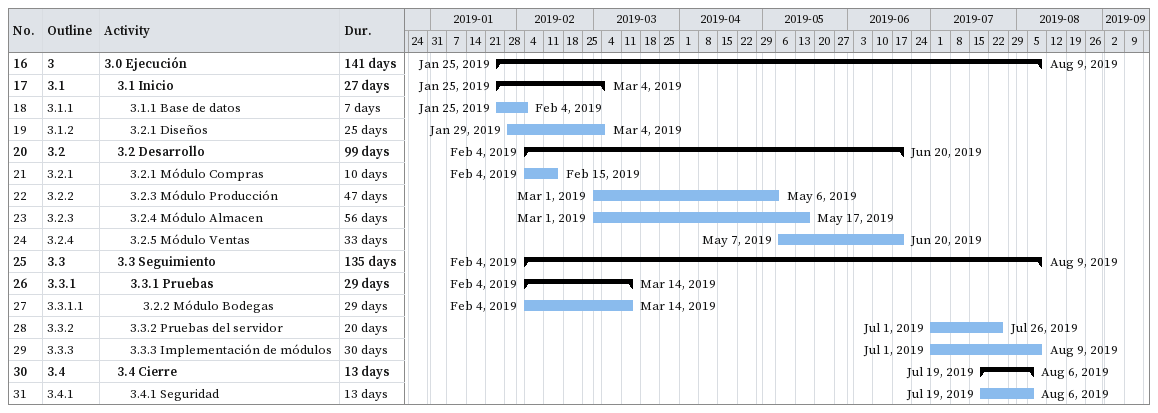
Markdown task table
| ID | WBS | Task | Duration | Start | Finish |
|---|---|---|---|---|---|
| 16 | 3 | **3.0 Ejecución** | 141d | 2019-01-25 | 2019-08-09 |
| 17 | 3.1 | **3.1 Inicio** | 27d | 2019-01-25 | 2019-03-04 |
| 18 | 3.1.1 | 3.1.1 Base de datos | 7d | 2019-01-25 | 2019-02-04 |
| 19 | 3.1.2 | 3.2.1 Diseños | 25d | 2019-01-29 | 2019-03-04 |
| 20 | 3.2 | **3.2 Desarrollo** | 99d | 2019-02-04 | 2019-06-20 |
| 21 | 3.2.1 | 3.2.1 Módulo Compras | 10d | 2019-02-04 | 2019-02-15 |
| 22 | 3.2.2 | 3.2.3 Módulo Producción | 47d | 2019-03-01 | 2019-05-06 |
| 23 | 3.2.3 | 3.2.4 Módulo Almacen | 56d | 2019-03-01 | 2019-05-17 |
| 24 | 3.2.4 | 3.2.5 Módulo Ventas | 33d | 2019-05-07 | 2019-06-20 |
| 25 | 3.3 | **3.3 Seguimiento** | 135d | 2019-02-04 | 2019-08-09 |
| 26 | 3.3.1 | **3.3.1 Pruebas** | 29d | 2019-02-04 | 2019-03-14 |
| 27 | 3.3.1.1 | 3.2.2 Módulo Bodegas | 29d | 2019-02-04 | 2019-03-14 |
| 28 | 3.3.2 | 3.3.2 Pruebas del servidor | 20d | 2019-07-01 | 2019-07-26 |
| 29 | 3.3.3 | 3.3.3 Implementación de módulos | 30d | 2019-07-01 | 2019-08-09 |
| 30 | 3.4 | **3.4 Cierre** | 13d | 2019-07-19 | 2019-08-06 |
| 31 | 3.4.1 | 3.4.1 Seguridad | 13d | 2019-07-19 | 2019-08-06 |
